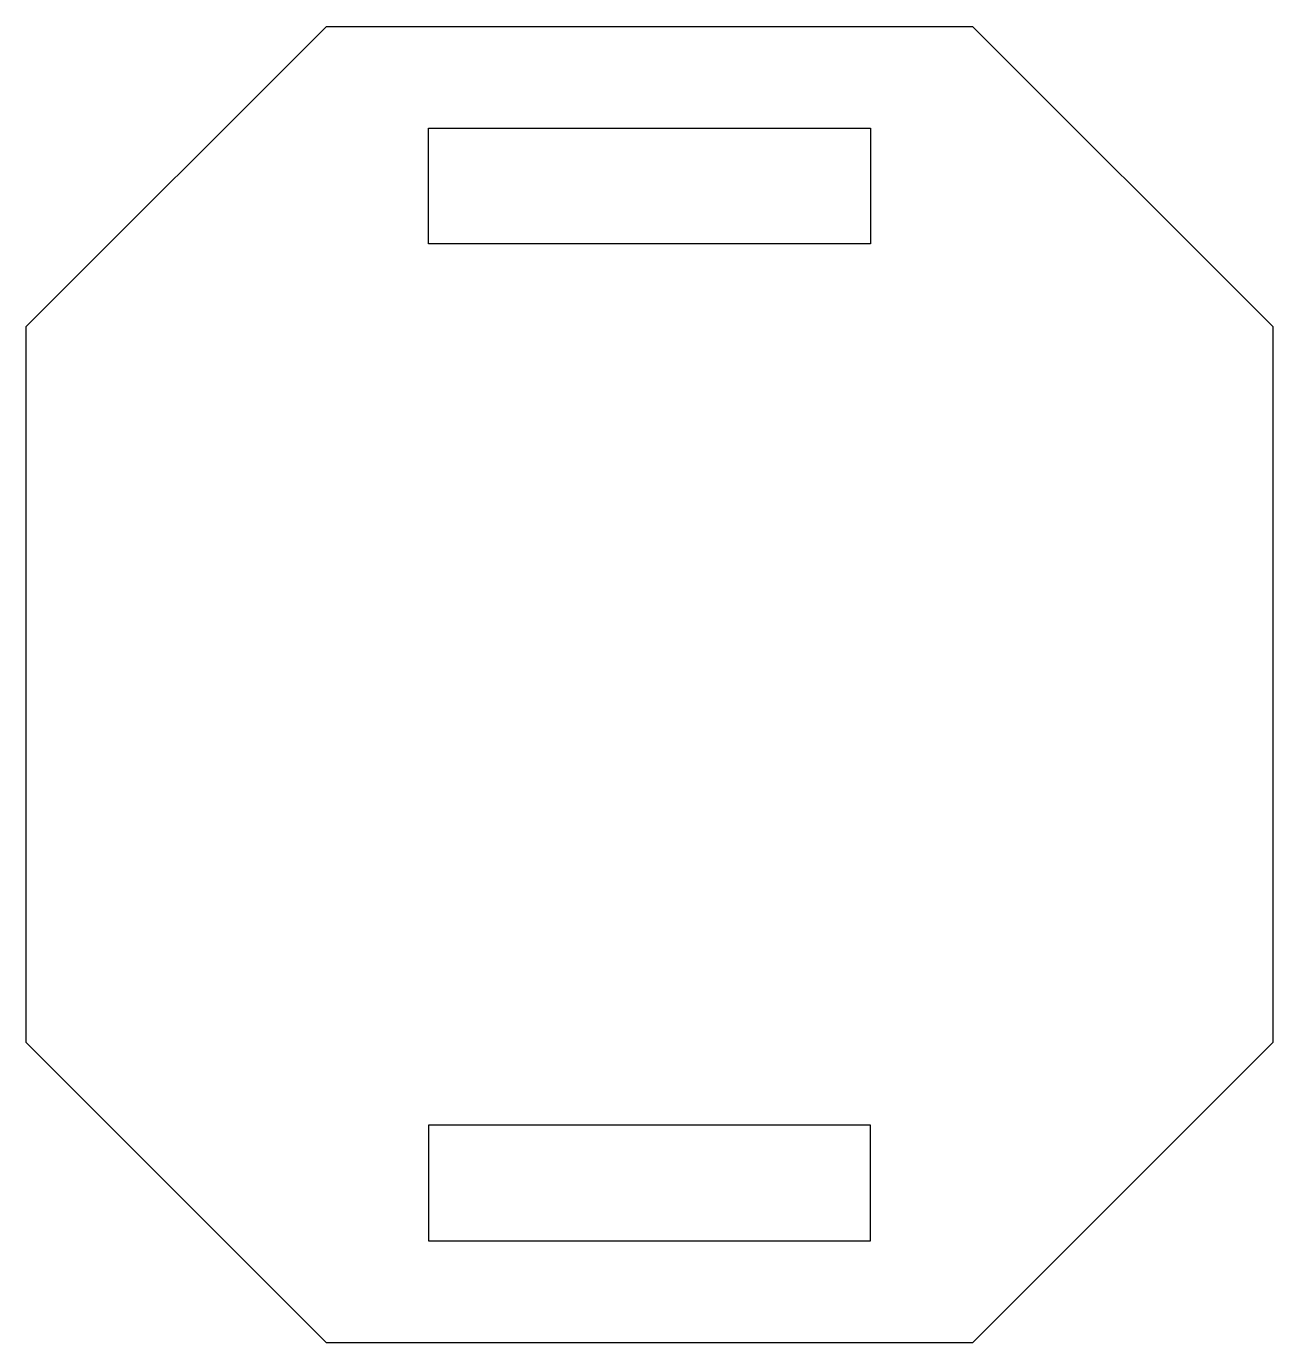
# Model space of a CAD drawing. Extents: x -3692.5 to -3655.8, y -443.5 to -404.8.
import ezdxf

# ---------------------------------------------------------------- set-up
doc = ezdxf.new("R2010")
doc.units = 0
doc.layers.add('DEFAULT', color=7, linetype='CONTINUOUS')
doc.layers.add('INNER-INNER', color=111, linetype='CONTINUOUS')

msp = doc.modelspace()

# ---------------------------------------------------------------- linework, layer by layer
at = {"layer": 'DEFAULT'}
for p, q in [((-3692.472, -413.619), (-3683.636, -404.783)), ((-3683.636, -404.783), (-3664.636, -404.783)), ((-3664.636, -404.783), (-3655.799, -413.619)), ((-3692.472, -434.687), (-3692.472, -413.619)), ((-3655.799, -413.619), (-3655.799, -434.687)), ((-3683.636, -443.523), (-3692.472, -434.687)), ((-3655.799, -434.687), (-3664.636, -443.523)), ((-3664.636, -443.523), (-3683.636, -443.523))]:
    msp.add_line(p, q, dxfattribs=at)
at = {"layer": 'INNER-INNER'}
for p, q in [((-3680.636, -411.183), (-3680.636, -407.783)), ((-3680.636, -407.783), (-3667.636, -407.783)), ((-3667.636, -407.783), (-3667.636, -411.183)), ((-3667.636, -411.183), (-3680.636, -411.183)), ((-3680.636, -437.123), (-3680.636, -440.523)), ((-3667.636, -437.123), (-3680.636, -437.123)), ((-3667.636, -440.523), (-3667.636, -437.123)), ((-3680.636, -440.523), (-3667.636, -440.523))]:
    msp.add_line(p, q, dxfattribs=at)

doc.saveas('drawing.dxf')
